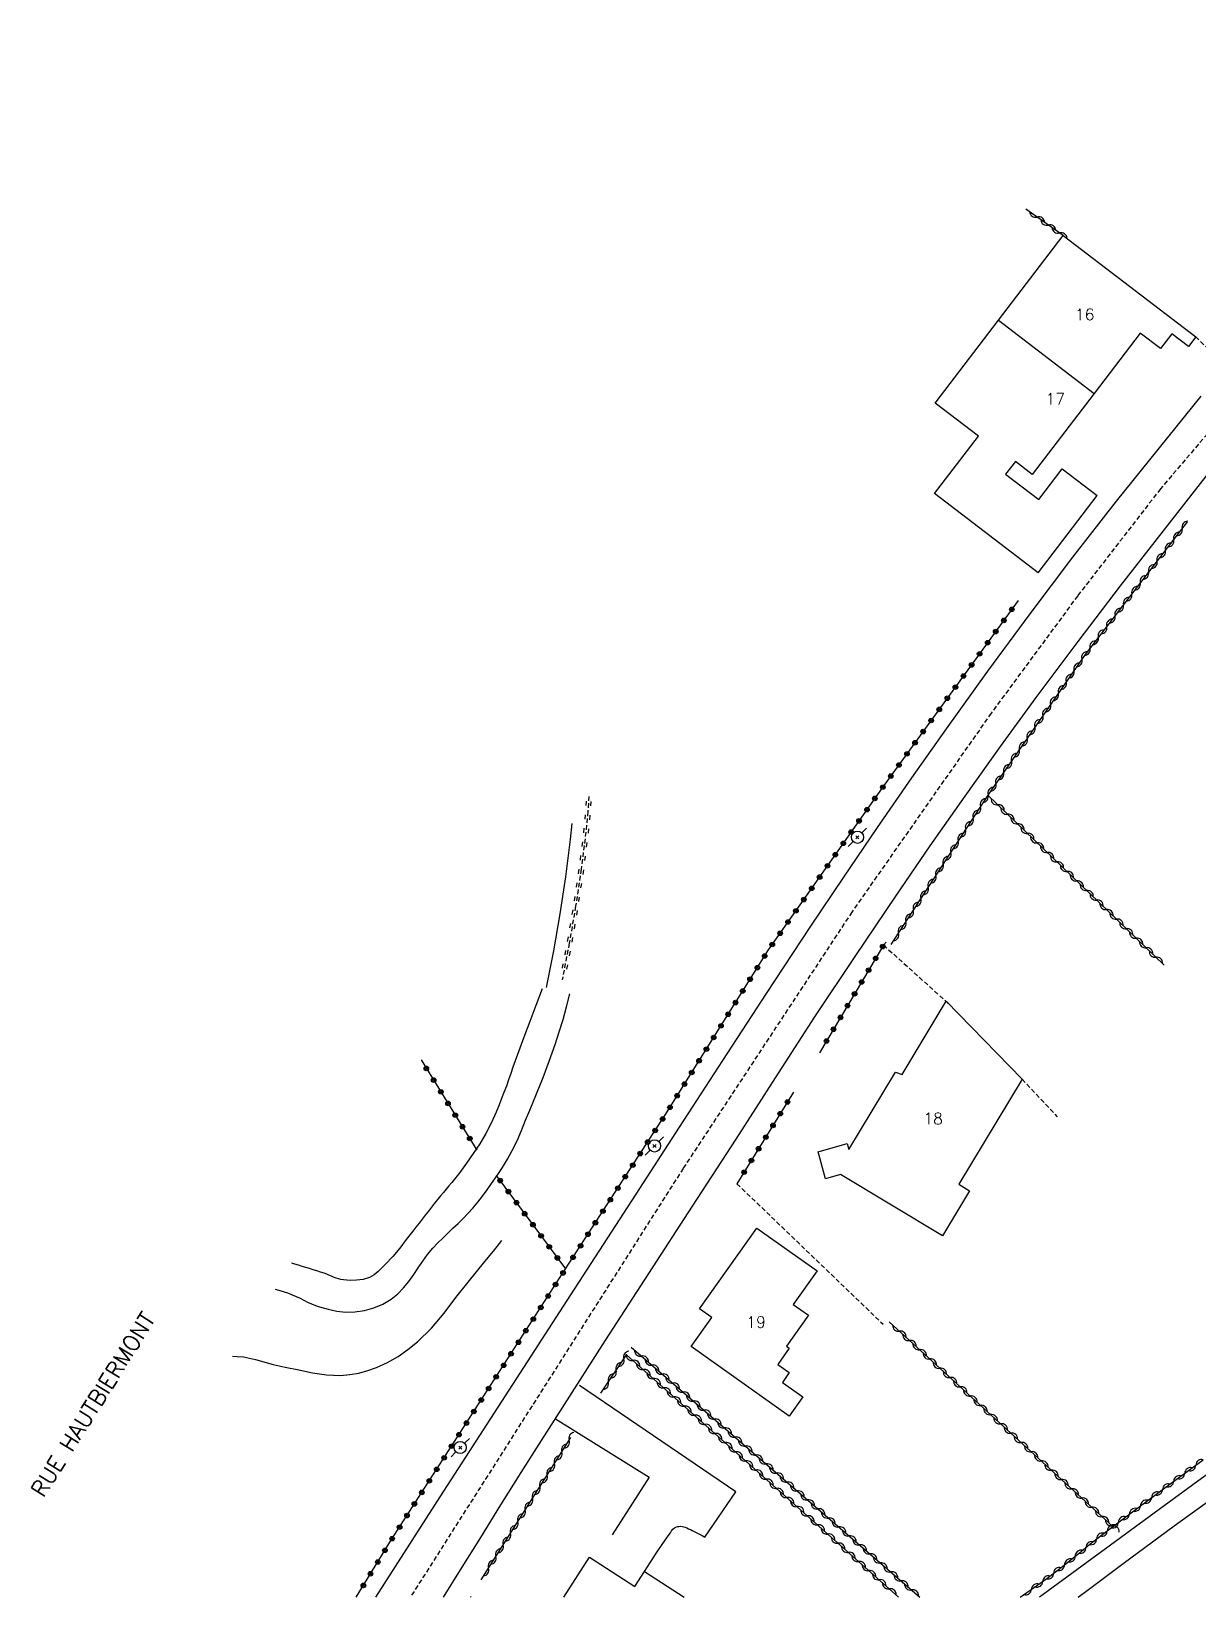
# Model space of a CAD drawing. Header units: millimetres. Extents: x 170000 to 171000, y 147000 to 147937.
# Drawn here: x 170216.3 to 170343.7, y 146999.9 to 147171 of the extents above; entities that cross this region are included whole.
import ezdxf
from ezdxf.enums import TextEntityAlignment as Align

# ---------------------------------------------------------------- set-up
doc = ezdxf.new("R2010")
doc.units = ezdxf.units.MM
doc.linetypes.add('DASHED', pattern=[0.75, 0.5, -0.25])
doc.layers.get('0').update_dxf_attribs({"linetype": 'CONTINUOUS'})
for name, color, linetype in [('w0001', 6, 'DASHED'), ('w0008', 7, 'CONTINUOUS'), ('W0017', 7, 'CONTINUOUS'), ('W0071', 7, 'CONTINUOUS'), ('W0101', 7, 'CONTINUOUS'), ('w0112', 1, 'DASHED'), ('w0211', 2, 'CONTINUOUS'), ('W0220', 5, 'DASHED'), ('W0300', 7, 'CONTINUOUS'), ('w0310', 3, 'CONTINUOUS'), ('w0322', 7, 'CONTINUOUS'), ('w0323', 7, 'CONTINUOUS'), ('W0473', 7, 'CONTINUOUS'), ('W0510', 5, 'CONTINUOUS'), ('w0989', 7, 'CONTINUOUS'), ('w0991', 7, 'CONTINUOUS'), ('w1102', 7, 'CONTINUOUS')]:
    doc.layers.add(name, color=color, linetype=linetype)
doc.styles.get("Standard").update_dxf_attribs({"font": 'romans.shx', "width": 0.85})

# ---------------------------------------------------------------- blocks, each defined once
blk = doc.blocks.new('T473')
for p, q in [((-0.166667, 0.166667), (0.166667, -0.166667)), ((-0.166667, -0.166667), (0.166667, 0.166667)), ((0.500001, 0.500001), (1.000002, 1.000002)), ((-1.000002, -1.000002), (-0.500001, -0.500001))]:
    blk.add_line(p, q)
blk.add_ellipse((0, 0), major_axis=(0.471405, 0.471405), ratio=1, start_param=5.4977871438, end_param=11.780972451)
blk = doc.blocks.new('t323o')
at = {"color": 0, "linetype": 'Continuous'}
for radius in [0.25, 0.15]:
    blk.add_circle((0, 0), radius, dxfattribs=at)
blk = doc.blocks.new('t310o')
at = {"color": 0, "linetype": 'Continuous'}
for centre, start, end in [((-0.5, 0.38), 216.8699, 323.1304), ((0.5, -0.37), 36.8699, 143.1303)]:
    blk.add_arc(centre, 0.625, start, end, dxfattribs=at)
blk = doc.blocks.new('t322o')
at = {"color": 0, "linetype": 'Continuous'}
for radius in [0.25, 0.15]:
    blk.add_circle((0, 0), radius, dxfattribs=at)
blk = doc.blocks.new('t220o')
at = {"color": 0, "linetype": 'Continuous'}
for p, q in [((-0.25, 0.25), (0.25, 0.25)), ((-0.25, -0.25), (0.25, -0.25))]:
    blk.add_line(p, q, dxfattribs=at)

msp = doc.modelspace()

# ---------------------------------------------------------------- linework, layer by layer
at = {"layer": 'w0001'}
msp.add_lwpolyline([(170382.19, 147171), (170339.62, 147121.04), (170330.58, 147109.36), (170321.13, 147096.54), (170305.92, 147074.82), (170287.5, 147046.83), (170257.72, 147000)], dxfattribs=at)
at = {"layer": 'w0008'}
for points in [[(170293.3, 147050), (170297.57, 147056.7), (170301.89, 147063.36), (170306.28, 147069.98), (170310.72, 147076.56), (170314.48, 147082.04), (170318.29, 147087.48), (170322.15, 147092.89), (170326.06, 147098.26), (170330.62, 147104.37), (170335.25, 147110.43), (170339.93, 147116.45), (170344.64, 147122.45), (170348.11, 147126.82), (170351.61, 147131.18), (170355.14, 147135.51), (170358.69, 147139.82)], [(170344.03, 147131.15), (170334.78, 147119.69), (170330.02, 147113.57), (170325.34, 147107.37), (170320.74, 147101.12), (170316.2, 147094.83), (170312.42, 147089.47), (170308.69, 147084.06), (170305.01, 147078.62), (170301.35, 147073.16), (170296.55, 147065.91), (170291.79, 147058.62), (170287.07, 147051.31), (170282.33, 147044.01), (170275.2, 147033), (170268.06, 147021.99), (170260.95, 147010.96), (170253.92, 147000)], [(170261.32, 147000), (170263.19, 147003), (170265.4, 147006.53), (170267.61, 147010.07), (170269.82, 147013.6), (170272.05, 147017.12), (170274.28, 147020.64), (170279, 147028), (170283.74, 147035.35), (170288.51, 147042.69), (170293.3, 147050)]]:
    msp.add_lwpolyline(points, dxfattribs=at)
at = {"layer": 'W0017'}
for points in [[(170289.85, 147006.56), (170293.27, 147011.5), (170276.18, 147023.13)], [(170273.56, 147019.49), (170283.8, 147013.12), (170279.76, 147006.79)], [(170283.28, 147002.8), (170283.93, 147003.83), (170284.6, 147004.85), (170285.28, 147005.85), (170285.99, 147006.84), (170286.11, 147007.03), (170286.24, 147007.23), (170286.38, 147007.41), (170286.56, 147007.56), (170286.7, 147007.65), (170286.87, 147007.7), (170287.03, 147007.73), (170287.2, 147007.74), (170287.38, 147007.73), (170287.56, 147007.69), (170287.73, 147007.63), (170287.89, 147007.56), (170288.1, 147007.48), (170288.3, 147007.38), (170288.5, 147007.28), (170288.69, 147007.18), (170288.98, 147007.03), (170289.27, 147006.88), (170289.56, 147006.72), (170289.85, 147006.56)]]:
    msp.add_lwpolyline(points, dxfattribs=at)
at = {"layer": 'W0071'}
for points in [[(170360.69, 147024.91), (170352.19, 147018.79), (170343.71, 147012.65), (170335.25, 147006.48), (170326.81, 147000.28), (170326.42, 147000)], [(170330.64, 147000), (170331.74, 147000.83), (170335.56, 147003.68), (170341.12, 147007.78), (170346.72, 147011.84), (170352.34, 147015.87), (170357.99, 147019.86)]]:
    msp.add_lwpolyline(points, dxfattribs=at)
at = {"layer": 'W0101'}
for points in [[(170321.93, 147139.45), (170329, 147148.69), (170343.46, 147137.64), (170342.66, 147136.59), (170340.86, 147137.97), (170339.62, 147136.35), (170337.4, 147138.04), (170332.37, 147131.46)], [(170326.26, 147111.86), (170314.95, 147120.51), (170319.74, 147126.78), (170315.01, 147130.39), (170321.93, 147139.45)], [(170332.37, 147131.46), (170325.61, 147122.62), (170323.77, 147124.03)], [(170323.77, 147124.03), (170322.71, 147122.64), (170326.33, 147119.87), (170328.89, 147123.22), (170332.71, 147120.3)], [(170326.26, 147111.86), (170332.71, 147120.3)], [(170274.48, 147000), (170277.29, 147004.36), (170282.23, 147001.17)], [(170282.23, 147001.17), (170283.28, 147002.8), (170287.62, 147000)]]:
    msp.add_lwpolyline(points, dxfattribs=at)
for points in [[(170324.51, 147056.57), (170317.6, 147045.09), (170318.78, 147044.38), (170315.81, 147039.46), (170304.67, 147046.16), (170303.06, 147045.7), (170302.23, 147048.64), (170305.42, 147049.54), (170305.6, 147048.87), (170310.7, 147057.34), (170311.42, 147057.08), (170316.23, 147065.08), (170324.51, 147056.57)], [(170302.12, 147035.62), (170299.52, 147031.96), (170301.18, 147030.78), (170298.78, 147027.4), (170299.09, 147027.18), (170297.83, 147025.41), (170299.09, 147024.52), (170298.33, 147023.46), (170300.55, 147021.88), (170299.06, 147019.78), (170288.37, 147027.37), (170290.63, 147030.55), (170289.29, 147031.5), (170295.53, 147040.29), (170302.12, 147035.62)]]:
    msp.add_lwpolyline(points, close=True, dxfattribs=at)
at = {"layer": 'w0112'}
for points in [[(170343.46, 147137.64), (170345.77, 147135.42)], [(170309.67, 147071.54), (170309.38, 147071.21), (170316.57, 147064.73)], [(170324.51, 147056.57), (170328.34, 147052.47)], [(170293.38, 147045.14), (170309.33, 147029.8)]]:
    msp.add_lwpolyline(points, dxfattribs=at)
at = {"layer": 'w0211'}
msp.add_lwpolyline([(170238.29, 147026.32), (170238.82, 147026.3), (170239.49, 147026.23), (170240.15, 147026.11), (170240.8, 147025.96), (170241.45, 147025.78), (170242.1, 147025.6), (170242.74, 147025.42), (170243.39, 147025.25), (170244.04, 147025.12), (170245.53, 147024.81), (170247.03, 147024.5), (170248.55, 147024.27), (170250.09, 147024.22), (170251.1, 147024.3), (170252.1, 147024.48), (170253.07, 147024.74), (170254.03, 147025.09), (170255.22, 147025.64), (170256.37, 147026.3), (170257.45, 147027.05), (170258.48, 147027.87), (170260.01, 147029.38), (170261.39, 147031.03), (170262.69, 147032.74), (170264.01, 147034.41), (170264.94, 147035.53), (170265.86, 147036.66), (170266.78, 147037.8), (170267.69, 147038.94)], dxfattribs=at)
at = {"layer": 'W0220'}
msp.add_lwpolyline([(170277.22, 147087.45), (170277.1, 147085.79), (170276.88, 147083.56), (170276.37, 147079.5), (170275.76, 147075.45), (170275.07, 147071.42), (170274.28, 147067.4)], dxfattribs=at)
at = {"layer": 'W0300'}
msp.add_lwpolyline([(170275.33, 147084.48), (170275.15, 147082.74), (170274.64, 147078.68), (170274.04, 147074.63), (170273.34, 147070.59), (170272.56, 147066.58)], dxfattribs=at)
at = {"layer": 'w0310'}
for points in [[(170329, 147148.69), (170324.93, 147151.59)], [(170342.53, 147117.43), (170331.39, 147102.96), (170320.76, 147087.58), (170310.18, 147071.26)], [(170320.76, 147087.58), (170340.03, 147069.01)], [(170310, 147030.06), (170334.42, 147007.71)], [(170278.5, 147022.29), (170281.33, 147026.48), (170311.03, 147000)], [(170281.82, 147027.3), (170313.34, 147000)], [(170265.45, 147001.9), (170275.23, 147017.42)], [(170324.3, 147000), (170326.24, 147001.34), (170327.21, 147002.04), (170328.17, 147002.77), (170329.11, 147003.51), (170330.05, 147004.26), (170330.98, 147005.02), (170331.91, 147005.78), (170332.86, 147006.52), (170333.81, 147007.26), (170337.28, 147009.87), (170340.78, 147012.45), (170344.29, 147015.01)], [(170264.3, 147000), (170264.35, 147000.08)]]:
    msp.add_lwpolyline(points, dxfattribs=at)
at = {"layer": 'w0322'}
msp.add_lwpolyline([(170274.67, 147035.85), (170285.5, 147052.6), (170296.82, 147070.69), (170309.25, 147088.4), (170324.1, 147108.86)], dxfattribs=at)
at = {"layer": 'w0323'}
for points in [[(170309.38, 147071.21), (170302.38, 147059.45)], [(170258.89, 147058.67), (170264.99, 147048.82)], [(170299.55, 147055.15), (170293.38, 147045.14)], [(170267.1, 147046.06), (170274.67, 147035.85)], [(170251.8, 147000), (170255.67, 147006.3), (170274.67, 147035.85)]]:
    msp.add_lwpolyline(points, dxfattribs=at)
at = {"layer": 'W0510'}
for points in [[(170242.96, 147033.65), (170243.35, 147033.54), (170244.4, 147033.2), (170244.83, 147033.03), (170245.26, 147032.84), (170245.67, 147032.64), (170246.09, 147032.43), (170246.5, 147032.22), (170246.92, 147032.02), (170247.36, 147031.85), (170247.8, 147031.7), (170248.74, 147031.45), (170249.69, 147031.25), (170250.67, 147031.14), (170251.66, 147031.16), (170252.7, 147031.32), (170253.72, 147031.6), (170254.71, 147032.01), (170255.62, 147032.55), (170256.34, 147033.13), (170256.98, 147033.78), (170257.55, 147034.49), (170258.08, 147035.23), (170258.58, 147035.96), (170259.08, 147036.7), (170259.6, 147037.43), (170260.18, 147038.11), (170260.7, 147038.68), (170261.25, 147039.22), (170261.8, 147039.76), (170262.36, 147040.29), (170262.92, 147040.82), (170263.47, 147041.36), (170264.01, 147041.92), (170264.53, 147042.49), (170265.07, 147043.13), (170265.59, 147043.8), (170266.1, 147044.48), (170266.59, 147045.16), (170267.19, 147046.04), (170267.77, 147046.93), (170268.33, 147047.84), (170268.85, 147048.77), (170269.38, 147049.85), (170269.86, 147050.96), (170270.3, 147052.08), (170270.75, 147053.19), (170271.48, 147054.97), (170272.2, 147056.75), (170272.89, 147058.54), (170273.53, 147060.35), (170273.98, 147061.72), (170274.39, 147063.1), (170274.78, 147064.48), (170275.13, 147065.88)], [(170272.09, 147066.42), (170271.42, 147064.63), (170270.75, 147062.85), (170270.08, 147061.06), (170269.42, 147059.27), (170269.17, 147058.58), (170268.92, 147057.89), (170268.68, 147057.2), (170268.44, 147056.5), (170268.2, 147055.81), (170267.94, 147055.12), (170267.68, 147054.44), (170267.41, 147053.76), (170267.07, 147052.96), (170266.72, 147052.17), (170266.35, 147051.39), (170265.94, 147050.62), (170265.29, 147049.52), (170264.59, 147048.45), (170263.86, 147047.4), (170263.11, 147046.37), (170262.83, 147046), (170262.53, 147045.63), (170262.23, 147045.27), (170261.93, 147044.91), (170261.62, 147044.55), (170261.32, 147044.19), (170261.01, 147043.83), (170260.72, 147043.47), (170260.37, 147043.03), (170260.03, 147042.59), (170259.69, 147042.15), (170259.35, 147041.71), (170259.02, 147041.27), (170258.68, 147040.84), (170258.33, 147040.4), (170257.99, 147039.97), (170257.27, 147039.05), (170256.55, 147038.12), (170255.8, 147037.22), (170255, 147036.36), (170254.61, 147035.96), (170254.21, 147035.56), (170253.76, 147035.2), (170253.25, 147034.92), (170252.56, 147034.7), (170251.85, 147034.6), (170251.13, 147034.58), (170250.42, 147034.64), (170250.14, 147034.69), (170249.87, 147034.76), (170249.6, 147034.85), (170249.34, 147034.96), (170249.09, 147035.07), (170248.83, 147035.18), (170248.58, 147035.29), (170248.31, 147035.38), (170247.91, 147035.51), (170247.51, 147035.64), (170247.11, 147035.76), (170246.71, 147035.88), (170246.3, 147035.99), (170245.9, 147036.11), (170245.5, 147036.24), (170245.1, 147036.36), (170244.76, 147036.47)]]:
    msp.add_lwpolyline(points, dxfattribs=at)
at = {"layer": 'w1102'}
msp.add_lwpolyline([(170321.93, 147139.45), (170332.37, 147131.46)], dxfattribs=at)

# ---------------------------------------------------------------- block references
at = {"layer": 'W0220'}
for p, rotation in [((170277.16, 147086.67), 265.8557390408411), ((170276.89, 147083.69), 264.322235553812), ((170277.04, 147085.18), 264.322235553812), ((170276.71, 147082.2), 262.8059767332376), ((170276.52, 147080.71), 262.8059767332376), ((170276.32, 147079.22), 261.5109748869417), ((170276.1, 147077.74), 261.5109748869417), ((170275.88, 147076.25), 261.5109748869417), ((170275.65, 147074.77), 260.2159710205146), ((170275.14, 147071.82), 260.2159710205146), ((170275.39, 147073.29), 260.2159710205146), ((170274.86, 147070.34), 258.9209651331994), ((170274.57, 147068.87), 258.9209651331994)]:
    msp.add_blockref('t220o', p, dxfattribs=dict(at, rotation=rotation))
at = {"layer": 'w0310'}
for p, rotation in [((170326.16, 147150.72), 144.5600013397919), ((170327.38, 147149.85), 144.5600013397919), ((170328.6, 147148.98), 144.5600013397919), ((170341.06, 147115.52), 232.3870924126638), ((170341.98, 147116.71), 232.3870924126638), ((170340.15, 147114.33), 232.3870924126638), ((170339.23, 147113.15), 232.3870924126638), ((170337.4, 147110.77), 232.3870924126638), ((170338.31, 147111.96), 232.3870924126638), ((170336.48, 147109.58), 232.3870924126638), ((170334.65, 147107.2), 232.3870924126638), ((170335.57, 147108.39), 232.3870924126638), ((170333.74, 147106.02), 232.3870924126638), ((170331.91, 147103.64), 232.3870924126638), ((170332.82, 147104.83), 232.3870924126638), ((170331.02, 147102.43), 235.3696656373427), ((170330.17, 147101.2), 235.3696656373427), ((170328.46, 147098.73), 235.3696656373427), ((170329.31, 147099.96), 235.3696656373427), ((170327.61, 147097.49), 235.3696656373427), ((170325.9, 147095.03), 235.3696656373427), ((170326.76, 147096.26), 235.3696656373427), ((170325.05, 147093.79), 235.3696656373427), ((170324.2, 147092.56), 235.3696656373427), ((170322.49, 147090.09), 235.3696656373427), ((170323.35, 147091.32), 235.3696656373427), ((170321.64, 147088.86), 235.3696656373427), ((170320.79, 147087.62), 235.3696656373427), ((170321.84, 147086.53), 316.0661201930384), ((170319.16, 147085.1), 237.0460723061613), ((170319.97, 147086.36), 237.0460723061613), ((170322.92, 147085.49), 316.0661201930384), ((170318.34, 147083.85), 237.0460723061613), ((170324, 147084.45), 316.0661201930384), ((170325.08, 147083.41), 316.0661201930384), ((170316.71, 147081.33), 237.0460723061613), ((170317.52, 147082.59), 237.0460723061613), ((170326.16, 147082.37), 316.0661201930384), ((170315.89, 147080.07), 237.0460723061613), ((170327.24, 147081.33), 316.0661201930384), ((170328.32, 147080.29), 316.0661201930384), ((170315.08, 147078.81), 237.0460723061613), ((170329.4, 147079.25), 316.0661201930384), ((170330.48, 147078.21), 316.0661201930384), ((170313.44, 147076.29), 237.0460723061613), ((170314.26, 147077.55), 237.0460723061613), ((170331.56, 147077.17), 316.0661201930384), ((170312.63, 147075.04), 237.0460723061613), ((170332.64, 147076.13), 316.0661201930384), ((170333.72, 147075.09), 316.0661201930384), ((170311.81, 147073.78), 237.0460723061613), ((170334.8, 147074.05), 316.0661201930384), ((170335.88, 147073), 316.0661201930384), ((170311, 147072.52), 237.0460723061613), ((170336.96, 147071.96), 316.0661201930384), ((170338.04, 147070.92), 316.0661201930384), ((170339.12, 147069.88), 316.0661201930384), ((170311.11, 147029.04), 317.542918913181), ((170312.21, 147028.03), 317.542918913181), ((170313.32, 147027.02), 317.542918913181), ((170281.02, 147026.02), 55.98668675146906), ((170282.03, 147025.85), 318.2780659504865), ((170282.95, 147026.32), 319.1027214764821), ((170284.09, 147025.34), 319.1027214764821), ((170314.43, 147026.01), 317.542918913181), ((170315.53, 147024.99), 317.542918913181), ((170279.34, 147023.53), 55.98668675146906), ((170280.18, 147024.77), 55.98668675146906), ((170283.15, 147024.86), 318.2780659504865), ((170284.27, 147023.86), 318.2780659504865), ((170285.22, 147024.36), 319.1027214764821), ((170286.36, 147023.38), 319.1027214764821), ((170316.64, 147023.98), 317.542918913181), ((170285.39, 147022.86), 318.2780659504865), ((170286.51, 147021.86), 318.2780659504865), ((170287.49, 147022.39), 319.1027214764821), ((170317.75, 147022.97), 317.542918913181), ((170318.85, 147021.96), 317.542918913181), ((170287.63, 147020.86), 318.2780659504865), ((170288.62, 147021.41), 319.1027214764821), ((170288.75, 147019.87), 318.2780659504865), ((170289.76, 147020.43), 319.1027214764821), ((170319.96, 147020.94), 317.542918913181), ((170321.07, 147019.93), 317.542918913181), ((170289.87, 147018.87), 318.2780659504865), ((170290.89, 147019.45), 319.1027214764821), ((170292.02, 147018.47), 319.1027214764821), ((170322.17, 147018.92), 317.542918913181), ((170275.05, 147017.13), 57.78158923553004), ((170290.99, 147017.87), 318.2780659504865), ((170292.11, 147016.87), 318.2780659504865), ((170293.16, 147017.48), 319.1027214764821), ((170294.29, 147016.5), 319.1027214764821), ((170323.28, 147017.91), 317.542918913181), ((170324.39, 147016.89), 317.542918913181), ((170273.45, 147014.59), 57.78158923553004), ((170274.25, 147015.86), 57.78158923553004), ((170293.23, 147015.87), 318.2780659504865), ((170294.35, 147014.87), 318.2780659504865), ((170295.43, 147015.52), 319.1027214764821), ((170325.49, 147015.88), 317.542918913181), ((170326.6, 147014.87), 317.542918913181), ((170272.65, 147013.32), 57.78158923553004), ((170295.47, 147013.88), 318.2780659504865), ((170296.56, 147014.54), 319.1027214764821), ((170297.69, 147013.55), 319.1027214764821), ((170327.71, 147013.86), 317.542918913181), ((170342.27, 147013.53), 36.13629187558757), ((170343.48, 147014.41), 36.13629187558757), ((170271.85, 147012.06), 57.78158923553004), ((170296.59, 147012.88), 318.2780659504865), ((170297.71, 147011.88), 318.2780659504865), ((170298.83, 147012.57), 319.1027214764821), ((170299.96, 147011.59), 319.1027214764821), ((170328.81, 147012.84), 317.542918913181), ((170329.92, 147011.83), 317.542918913181), ((170339.85, 147011.76), 36.38332001952786), ((170341.06, 147012.65), 36.13629187558757), ((170270.25, 147009.52), 57.78158923553004), ((170271.05, 147010.79), 57.78158923553004), ((170298.83, 147010.88), 318.2780659504865), ((170299.95, 147009.88), 318.2780659504865), ((170301.1, 147010.61), 319.1027214764821), ((170302.23, 147009.63), 319.1027214764821), ((170331.03, 147010.82), 317.542918913181), ((170332.13, 147009.81), 317.542918913181), ((170337.43, 147009.98), 36.38332001952786), ((170338.64, 147010.87), 36.38332001952786), ((170269.45, 147008.25), 57.78158923553004), ((170301.07, 147008.88), 318.2780659504865), ((170302.18, 147007.89), 318.2780659504865), ((170303.36, 147008.64), 319.1027214764821), ((170333.24, 147008.79), 317.542918913181), ((170335.03, 147008.18), 36.90096206677714), ((170336.23, 147009.08), 36.90096206677714), ((170268.65, 147006.98), 57.78158923553004), ((170303.3, 147006.89), 318.2780659504865), ((170304.5, 147007.66), 319.1027214764821), ((170305.63, 147006.68), 319.1027214764821), ((170332.65, 147006.36), 38.45670725664576), ((170333.83, 147007.28), 36.90096206677714), ((170334.35, 147007.78), 317.542918913181), ((170267.05, 147004.44), 57.78158923553004), ((170267.85, 147005.71), 57.78158923553004), ((170304.42, 147005.89), 318.2780659504865), ((170305.54, 147004.89), 318.2780659504865), ((170306.76, 147005.7), 319.1027214764821), ((170307.9, 147004.72), 319.1027214764821), ((170330.31, 147004.48), 39.06858889761287), ((170331.48, 147005.42), 38.92180096418871), ((170266.25, 147003.17), 57.78158923553004), ((170306.66, 147003.89), 318.2780659504865), ((170307.78, 147002.89), 318.2780659504865), ((170309.03, 147003.73), 319.1027214764821), ((170310.17, 147002.75), 319.1027214764821), ((170329.14, 147003.54), 38.82162807619024), ((170308.9, 147001.9), 318.2780659504865), ((170311.3, 147001.77), 319.1027214764821), ((170326.76, 147001.71), 35.94757470622388), ((170327.96, 147002.61), 37.22310085654071), ((170310.02, 147000.9), 318.2780659504865), ((170312.43, 147000.79), 319.1027214764821), ((170325.53, 147000.85), 34.54596778124306)]:
    msp.add_blockref('t310o', p, dxfattribs=dict(at, rotation=rotation))
at = {"layer": 'w0322'}
for p, rotation in [((170323.39, 147107.88), 54.0283748921824), ((170322.51, 147106.67), 54.0283748921824), ((170320.75, 147104.24), 54.0283748921824), ((170321.63, 147105.45), 54.0283748921824), ((170319.87, 147103.02), 54.0283748921824), ((170318.99, 147101.81), 54.0283748921824), ((170317.23, 147099.38), 54.0283748921824), ((170318.11, 147100.6), 54.0283748921824), ((170316.34, 147098.17), 54.0283748921824), ((170314.58, 147095.74), 54.0283748921824), ((170315.46, 147096.95), 54.0283748921824), ((170313.7, 147094.53), 54.0283748921824), ((170312.82, 147093.31), 54.0283748921824), ((170311.06, 147090.88), 54.0283748921824), ((170311.94, 147092.1), 54.0283748921824), ((170310.18, 147089.67), 54.0283748921824), ((170308.43, 147087.23), 54.92980385332623), ((170309.3, 147088.46), 54.0283748921824), ((170307.57, 147086), 54.92980385332623), ((170306.71, 147084.77), 54.92980385332623), ((170304.99, 147082.32), 54.92980385332623), ((170305.85, 147083.55), 54.92980385332623), ((170304.12, 147081.09), 54.92980385332623), ((170302.4, 147078.64), 54.92980385332623), ((170303.26, 147079.86), 54.92980385332623), ((170301.54, 147077.41), 54.92980385332623), ((170300.68, 147076.18), 54.92980385332623), ((170298.95, 147073.73), 54.92980385332623), ((170299.81, 147074.95), 54.92980385332623), ((170298.09, 147072.5), 54.92980385332623), ((170296.4, 147070.02), 57.95800252222209), ((170297.23, 147071.27), 54.92980385332623), ((170295.61, 147068.75), 57.95800252222209), ((170294.81, 147067.48), 57.95800252222209), ((170293.22, 147064.93), 57.95800252222209), ((170294.01, 147066.2), 57.95800252222209), ((170292.42, 147063.66), 57.95800252222209), ((170291.63, 147062.39), 57.95800252222209), ((170290.04, 147059.85), 57.95800252222209), ((170290.83, 147061.12), 57.95800252222209), ((170289.24, 147058.58), 57.95800252222209), ((170288.44, 147057.3), 57.95800252222209), ((170286.85, 147054.76), 57.95800252222209), ((170287.65, 147056.03), 57.95800252222209), ((170286.06, 147053.49), 57.95800252222209), ((170285.26, 147052.22), 57.10935704690794), ((170283.63, 147049.7), 57.10935704690794), ((170284.44, 147050.96), 57.10935704690794), ((170282.81, 147048.44), 57.10935704690794), ((170282, 147047.18), 57.10935704690794), ((170280.37, 147044.66), 57.10935704690794), ((170281.18, 147045.92), 57.10935704690794), ((170279.55, 147043.4), 57.10935704690794), ((170277.92, 147040.89), 57.10935704690794), ((170278.74, 147042.15), 57.10935704690794), ((170277.11, 147039.63), 57.10935704690794), ((170276.3, 147038.37), 57.10935704690794), ((170275.48, 147037.11), 57.10935704690794)]:
    msp.add_blockref('t322o', p, dxfattribs=dict(at, rotation=rotation))
at = {"layer": 'w0323'}
for p, rotation in [((170309.29, 147071.05), 239.2394860119005), ((170307.75, 147068.47), 239.2394860119005), ((170308.52, 147069.76), 239.2394860119005), ((170306.99, 147067.18), 239.2394860119005), ((170306.22, 147065.89), 239.2394860119005), ((170304.68, 147063.31), 239.2394860119005), ((170305.45, 147064.6), 239.2394860119005), ((170303.92, 147062.02), 239.2394860119005), ((170303.15, 147060.74), 239.2394860119005), ((170259.46, 147057.74), 301.7731396093438), ((170260.25, 147056.47), 301.7731396093438), ((170261.04, 147055.19), 301.7731396093438), ((170261.83, 147053.92), 301.7731396093438), ((170298.89, 147054.07), 238.326799602769), ((170262.62, 147052.64), 301.7731396093438), ((170263.41, 147051.37), 301.7731396093438), ((170297.31, 147051.52), 238.326799602769), ((170298.1, 147052.8), 238.326799602769), ((170264.2, 147050.09), 301.7731396093438), ((170296.53, 147050.24), 238.326799602769), ((170295.74, 147048.97), 238.326799602769), ((170294.16, 147046.41), 238.326799602769), ((170294.95, 147047.69), 238.326799602769), ((170267.52, 147045.49), 306.5219508235747), ((170268.42, 147044.29), 306.5219508235747), ((170269.31, 147043.08), 306.5219508235747), ((170270.2, 147041.87), 306.5219508235747), ((170271.1, 147040.67), 306.5219508235747), ((170271.99, 147039.46), 306.5219508235747), ((170272.88, 147038.26), 306.5219508235747), ((170273.77, 147037.05), 306.5219508235747), ((170273.57, 147034.15), 57.26477431602768), ((170274.39, 147035.41), 57.26477431602768), ((170272.76, 147032.89), 57.26477431602768), ((170271.95, 147031.63), 57.26477431602768), ((170270.33, 147029.1), 57.26477431602768), ((170271.14, 147030.36), 57.26477431602768), ((170269.52, 147027.84), 57.26477431602768), ((170268.71, 147026.58), 57.26477431602768), ((170267.09, 147024.06), 57.26477431602768), ((170267.9, 147025.32), 57.26477431602768), ((170266.27, 147022.79), 57.26477431602768), ((170265.46, 147021.53), 57.26477431602768), ((170263.84, 147019.01), 57.26477431602768), ((170264.65, 147020.27), 57.26477431602768), ((170263.03, 147017.75), 57.26477431602768), ((170261.41, 147015.22), 57.26477431602768), ((170262.22, 147016.49), 57.26477431602768), ((170260.6, 147013.96), 57.26477431602768), ((170259.79, 147012.7), 57.26477431602768), ((170258.16, 147010.18), 57.26477431602768), ((170258.97, 147011.44), 57.26477431602768), ((170257.35, 147008.91), 57.26477431602768), ((170256.54, 147007.65), 57.26477431602768), ((170254.94, 147005.11), 58.46132992055194), ((170255.73, 147006.39), 57.26477431602768), ((170254.16, 147003.84), 58.46132992055194), ((170253.37, 147002.56), 58.46132992055194), ((170252.59, 147001.28), 58.46132992055194)]:
    msp.add_blockref('t323o', p, dxfattribs=dict(at, rotation=rotation))
at = {"layer": 'W0473'}
for p in [(170306.53, 147082.99), (170284.37, 147049.28), (170263.16, 147016.34)]:
    msp.add_blockref('T473', p, dxfattribs=at)

# ---------------------------------------------------------------- texts
at = {"layer": 'w0989'}
msp.add_text('RUE HAUTBIERMONT', height=1.75, rotation=57.933, dxfattribs=at).set_placement((170223.07, 147021.05), align=Align.MIDDLE_CENTER)
at = {"layer": 'w0991'}
for s, p in [('16', (170331.34, 147140.08)), ('17', (170328.13, 147130.87)), ('18', (170314.79, 147052.27)), ('19', (170295.46, 147030.04))]:
    msp.add_text(s, height=1.25, dxfattribs=at).set_placement(p, align=Align.MIDDLE_CENTER)

doc.saveas('drawing.dxf')
